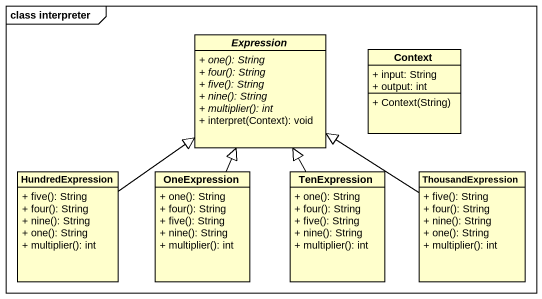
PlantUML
@startuml
mainframe class interpreter
hide circle
hide empty members
skinparam classAttributeIconSize 0
abstract class Expression {
  {abstract} + one(): String
  {abstract} + four(): String
  {abstract} + five(): String
  {abstract} + nine(): String
  {abstract} + multiplier(): int
  + interpret(Context): void
}
class Context {
  + input: String
  + output: int
  + Context(String)
}
class HundredExpression {
  + five(): String
  + four(): String
  + nine(): String
  + one(): String
  + multiplier(): int
}
class OneExpression {
  + one(): String
  + four(): String
  + five(): String
  + nine(): String
  + multiplier(): int
}
class TenExpression {
  + one(): String
  + four(): String
  + five(): String
  + nine(): String
  + multiplier(): int
}
class ThousandExpression {
  + five(): String
  + four(): String
  + nine(): String
  + one(): String
  + multiplier(): int
}
HundredExpression -up-|> Expression
OneExpression -up-|> Expression
TenExpression -up-|> Expression
ThousandExpression -up-|> Expression
@enduml
